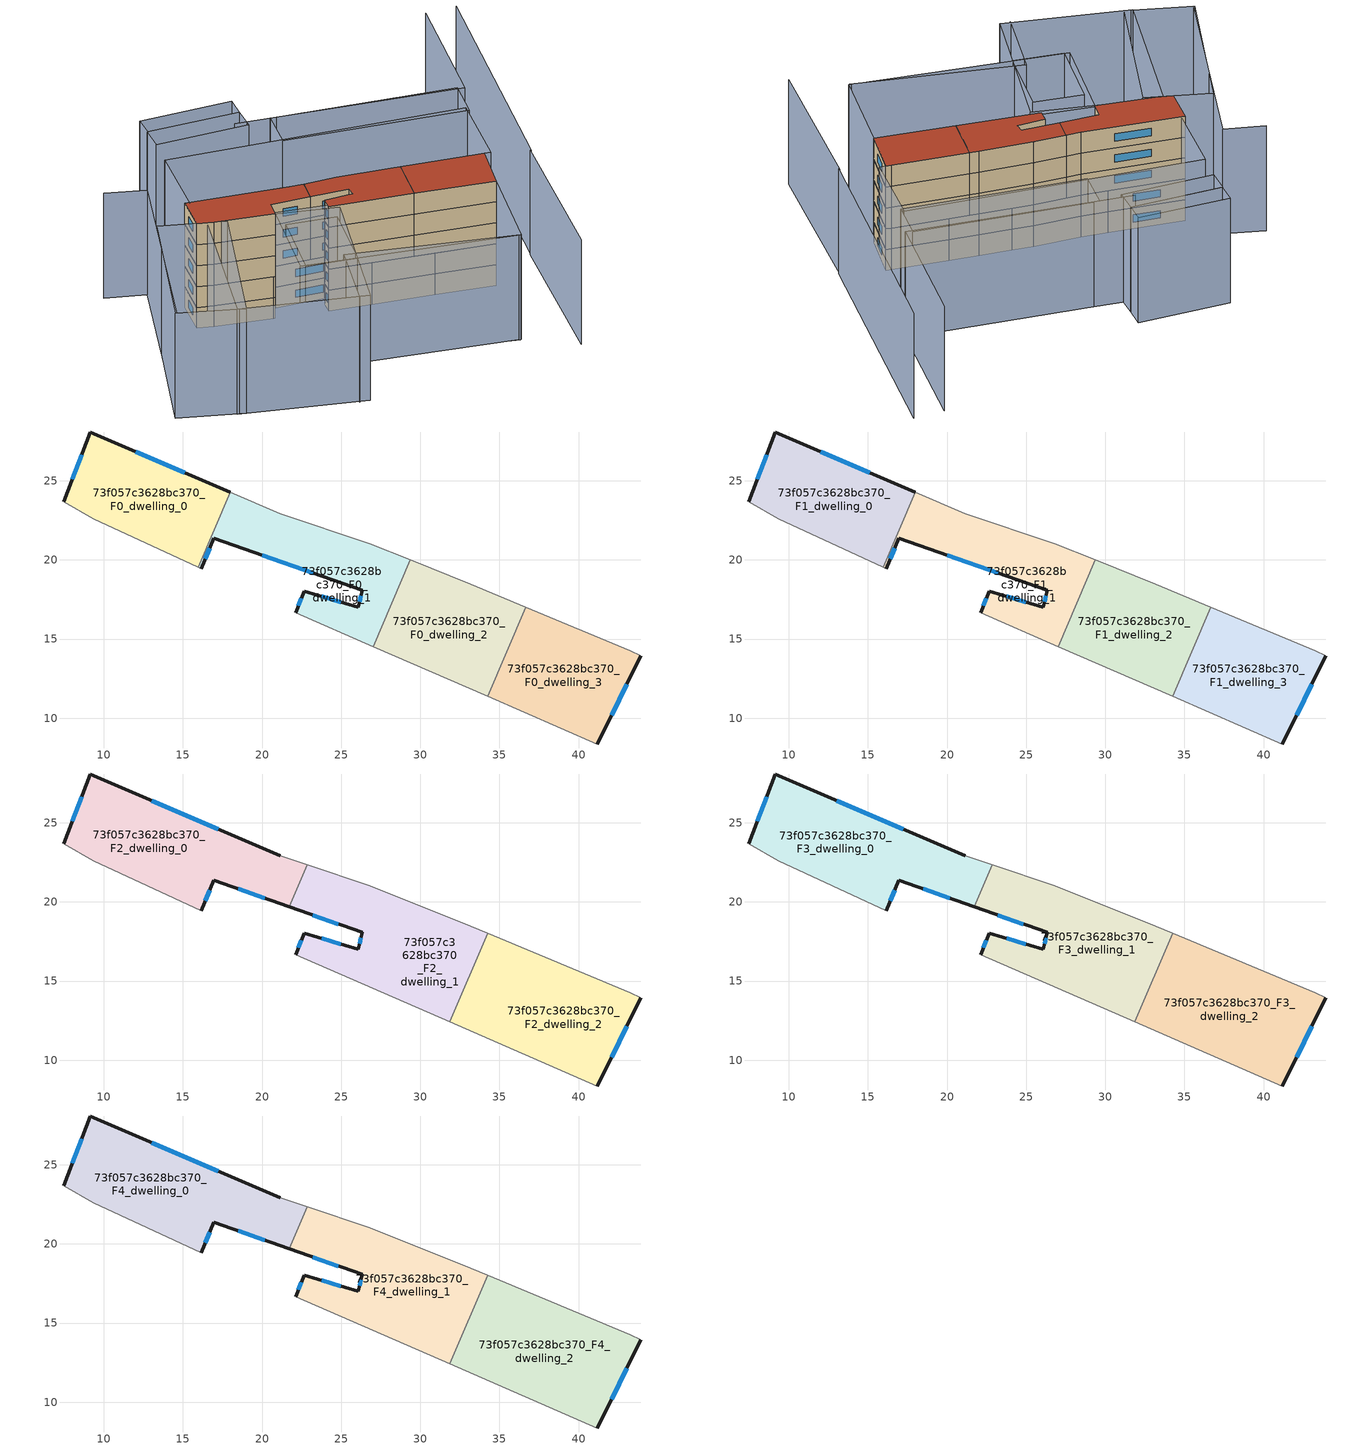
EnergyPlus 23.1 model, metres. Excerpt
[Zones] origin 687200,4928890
73f057c3628bc370_F0_dwelling_0
 floor ground (EU_floor_Construction): 17.98,24.29 15.96,19.54 9.32,22.6 7.47,23.66 9.14,28.08 z0
 wall outside (EU_wall_Construction): 17.98,24.29 9.14,28.08 7.47,23.66 z0:3
 wall to 73f057c3628bc370_F0_dwelling_1 (EU_wall_Construction): 15.96,19.54 17.98,24.29 z0:3
 wall adiabatic (EU_wall_Construction): 7.47,23.66 9.32,22.6 15.96,19.54 z0:3
 window (EU_Window_Construction): 15.11,25.52 12.02,26.84 / 8.6,26.64 8.01,25.09 z0.98:2.02
73f057c3628bc370_F0_dwelling_1
 floor ground (EU_floor_Construction): 26.81,21.02 29.36,19.99 27.02,14.52 22.13,16.65 22.65,18.03 26.09,17 26.32,18.07 16.96,21.37 16.17,19.45 15.96,19.54 17.98,24.29 21.14,22.93 z0
 wall outside (EU_wall_Construction): 16.17,19.45 16.96,21.37 26.32,18.07 26.09,17 22.65,18.03 22.13,16.65 z0:3
 wall adiabatic (EU_wall_Construction): 15.96,19.54 16.17,19.45 / 29.36,19.99 26.81,21.02 21.14,22.93 17.98,24.29 / 22.13,16.65 27.02,14.52 z0:3
 wall to 73f057c3628bc370_F0_dwelling_2 (EU_wall_Construction): 27.02,14.52 29.36,19.99 z0:3
 window (EU_Window_Construction): 20.01,20.29 23.28,19.14 / 16.43,20.07 16.71,20.74 / 22.48,17.58 22.3,17.1 / 24.98,17.33 23.77,17.69 / 26.25,17.72 26.17,17.34 z0.98:2.02
73f057c3628bc370_F0_dwelling_2
 floor ground (EU_floor_Construction): 36.65,17 34.26,11.38 27.02,14.52 29.36,19.99 33.17,18.46 z0
 wall adiabatic (EU_wall_Construction): 27.02,14.52 34.26,11.38 / 36.65,17 33.17,18.46 29.36,19.99 z0:3
 wall to 73f057c3628bc370_F0_dwelling_3 (EU_wall_Construction): 34.26,11.38 36.65,17 z0:3
73f057c3628bc370_F0_dwelling_3
 floor ground (EU_floor_Construction): 43.25,14.25 43.93,13.96 41.19,8.37 34.26,11.38 36.65,17 z0
 wall outside (EU_wall_Construction): 41.19,8.37 43.93,13.96 z0:3
 wall adiabatic (EU_wall_Construction): 34.26,11.38 41.19,8.37 / 43.93,13.96 43.25,14.25 36.65,17 z0:3
 window (EU_Window_Construction): 42.08,10.18 43.04,12.14 z0.98:2.02
73f057c3628bc370_F1_dwelling_0
 floor to 73f057c3628bc370_F0_dwelling_0 (EU_floor_Construction): 17.98,24.29 15.96,19.54 9.32,22.6 7.47,23.66 9.14,28.08 z3
 wall outside (EU_wall_Construction): 17.98,24.29 9.14,28.08 7.47,23.66 z3:6
 wall to 73f057c3628bc370_F1_dwelling_1 (EU_wall_Construction): 15.96,19.54 17.98,24.29 z3:6
 wall adiabatic (EU_wall_Construction): 7.47,23.66 9.32,22.6 15.96,19.54 z3:6
 window (EU_Window_Construction): 15.11,25.52 12.02,26.84 / 8.6,26.64 8.01,25.09 z3.98:5.02
73f057c3628bc370_F1_dwelling_1
 floor to 73f057c3628bc370_F0_dwelling_1 (EU_floor_Construction): 26.81,21.02 29.36,19.99 27.02,14.52 22.13,16.65 22.65,18.03 26.09,17 26.32,18.07 16.96,21.37 16.17,19.45 15.96,19.54 17.98,24.29 21.14,22.93 z3
 wall outside (EU_wall_Construction): 16.17,19.45 16.96,21.37 26.32,18.07 26.09,17 22.65,18.03 22.13,16.65 z3:6
 wall adiabatic (EU_wall_Construction): 15.96,19.54 16.17,19.45 / 29.36,19.99 26.81,21.02 21.14,22.93 17.98,24.29 / 22.13,16.65 27.02,14.52 z3:6
 wall to 73f057c3628bc370_F1_dwelling_2 (EU_wall_Construction): 27.02,14.52 29.36,19.99 z3:6
 window (EU_Window_Construction): 20.01,20.29 23.28,19.14 / 16.43,20.07 16.71,20.74 / 22.48,17.58 22.3,17.1 / 24.98,17.33 23.77,17.69 / 26.25,17.72 26.17,17.34 z3.98:5.02
73f057c3628bc370_F1_dwelling_2
 floor to 73f057c3628bc370_F0_dwelling_2 (EU_floor_Construction): 36.65,17 34.26,11.38 27.02,14.52 29.36,19.99 33.17,18.46 z3
 wall adiabatic (EU_wall_Construction): 27.02,14.52 34.26,11.38 / 36.65,17 33.17,18.46 29.36,19.99 z3:6
 wall to 73f057c3628bc370_F1_dwelling_3 (EU_wall_Construction): 34.26,11.38 36.65,17 z3:6
73f057c3628bc370_F1_dwelling_3
 floor to 73f057c3628bc370_F0_dwelling_3 (EU_floor_Construction): 43.25,14.25 43.93,13.96 41.19,8.37 34.26,11.38 36.65,17 z3
 wall outside (EU_wall_Construction): 41.19,8.37 43.93,13.96 z3:6
 wall adiabatic (EU_wall_Construction): 34.26,11.38 41.19,8.37 / 43.93,13.96 43.25,14.25 36.65,17 z3:6
 window (EU_Window_Construction): 42.08,10.18 43.04,12.14 z3.98:5.02
73f057c3628bc370_F2_dwelling_0
 floor to 73f057c3628bc370_F1_dwelling_0 (EU_floor_Construction): 17.98,24.28 15.96,19.54 9.32,22.6 7.47,23.66 9.14,28.08 z6
 floor to 73f057c3628bc370_F1_dwelling_1 (EU_floor_Construction): 22.85,22.35 21.71,19.69 16.96,21.37 16.17,19.45 15.96,19.54 17.98,24.28 21.14,22.93 z6
 wall outside (EU_wall_Construction): 21.14,22.93 9.14,28.08 7.47,23.66 / 16.17,19.45 16.96,21.37 21.71,19.69 z6:9
 wall adiabatic (EU_wall_Construction): 7.47,23.66 9.32,22.6 16.17,19.45 / 22.85,22.35 21.14,22.93 z6:9
 wall to 73f057c3628bc370_F2_dwelling_1 (EU_wall_Construction): 21.71,19.69 22.85,22.35 z6:9
 window (EU_Window_Construction): 8.6,26.64 8.01,25.09 / 17.24,24.6 13.05,26.4 / 18.51,20.82 20.17,20.24 / 16.43,20.07 16.71,20.74 z6.98:8.02
73f057c3628bc370_F2_dwelling_1
 floor to 73f057c3628bc370_F1_dwelling_1 (EU_floor_Construction): 29.36,19.99 27.02,14.52 22.13,16.65 22.65,18.03 26.09,17 26.32,18.07 21.71,19.69 22.85,22.35 26.81,21.02 z6
 floor to 73f057c3628bc370_F1_dwelling_2 (EU_floor_Construction): 33.17,18.46 34.25,18.01 31.87,12.42 27.02,14.52 29.36,19.99 z6
 wall outside (EU_wall_Construction): 21.71,19.69 26.32,18.07 26.09,17 22.65,18.03 22.13,16.65 z6:9
 wall adiabatic (EU_wall_Construction): 34.25,18.01 33.17,18.46 26.81,21.02 22.85,22.35 / 22.13,16.65 31.86,12.42 z6:9
 wall to 73f057c3628bc370_F2_dwelling_2 (EU_wall_Construction): 31.86,12.42 34.25,18.01 z6:9
 window (EU_Window_Construction): 23.21,19.16 24.82,18.6 / 22.48,17.58 22.3,17.1 / 24.98,17.33 23.77,17.69 / 26.25,17.72 26.17,17.34 z6.98:8.02
73f057c3628bc370_F2_dwelling_2
 floor to 73f057c3628bc370_F1_dwelling_2 (EU_floor_Construction): 36.65,17 34.26,11.38 31.87,12.42 34.25,18.01 z6
 floor to 73f057c3628bc370_F1_dwelling_3 (EU_floor_Construction): 43.25,14.25 43.93,13.96 41.19,8.37 34.26,11.38 36.65,17 z6
 wall outside (EU_wall_Construction): 41.19,8.37 43.93,13.96 z6:9
 wall adiabatic (EU_wall_Construction): 31.86,12.42 41.19,8.37 / 43.93,13.96 43.25,14.25 34.25,18.01 z6:9
 window (EU_Window_Construction): 42.08,10.18 43.04,12.14 z6.98:8.02
73f057c3628bc370_F3_dwelling_0
 floor to 73f057c3628bc370_F2_dwelling_0 (EU_floor_Construction): 21.14,22.93 22.85,22.35 21.71,19.69 16.96,21.37 16.17,19.45 9.32,22.6 7.47,23.66 9.14,28.08 z9
 wall outside (EU_wall_Construction): 21.14,22.93 9.14,28.08 7.47,23.66 / 16.17,19.45 16.96,21.37 21.71,19.69 z9:12
 wall adiabatic (EU_wall_Construction): 7.47,23.66 9.32,22.6 16.17,19.45 / 22.85,22.35 21.14,22.93 z9:12
 wall to 73f057c3628bc370_F3_dwelling_1 (EU_wall_Construction): 21.71,19.69 22.85,22.35 z9:12
 window (EU_Window_Construction): 8.6,26.64 8.01,25.09 / 17.24,24.6 13.05,26.4 / 18.51,20.82 20.17,20.24 / 16.43,20.07 16.71,20.74 z9.98:11.02
73f057c3628bc370_F3_dwelling_1
 floor to 73f057c3628bc370_F2_dwelling_1 (EU_floor_Construction): 33.17,18.46 34.25,18.01 31.86,12.42 22.13,16.65 22.65,18.03 26.09,17 26.32,18.07 21.71,19.69 22.85,22.35 26.81,21.02 z9
 wall outside (EU_wall_Construction): 21.71,19.69 26.32,18.07 26.09,17 22.65,18.03 22.13,16.65 z9:12
 wall adiabatic (EU_wall_Construction): 34.25,18.01 33.17,18.46 26.81,21.02 22.85,22.35 / 22.13,16.65 31.86,12.42 z9:12
 wall to 73f057c3628bc370_F3_dwelling_2 (EU_wall_Construction): 31.86,12.42 34.25,18.01 z9:12
 window (EU_Window_Construction): 23.21,19.16 24.82,18.6 / 22.48,17.58 22.3,17.1 / 24.98,17.33 23.77,17.69 / 26.25,17.72 26.17,17.34 z9.98:11.02
73f057c3628bc370_F3_dwelling_2
 floor to 73f057c3628bc370_F2_dwelling_2 (EU_floor_Construction): 43.25,14.25 43.93,13.96 41.19,8.37 31.86,12.42 34.25,18.01 z9
 wall outside (EU_wall_Construction): 41.19,8.37 43.93,13.96 z9:12
 wall adiabatic (EU_wall_Construction): 31.86,12.42 41.19,8.37 / 43.93,13.96 43.25,14.25 34.25,18.01 z9:12
 window (EU_Window_Construction): 42.08,10.18 43.04,12.14 z9.98:11.02
73f057c3628bc370_F4_dwelling_0
 floor to 73f057c3628bc370_F3_dwelling_0 (EU_floor_Construction): 21.14,22.93 22.85,22.35 21.71,19.69 16.96,21.37 16.17,19.45 9.32,22.6 7.47,23.66 9.14,28.08 z12
 wall outside (EU_wall_Construction): 21.14,22.93 9.14,28.08 7.47,23.66 / 16.17,19.45 16.96,21.37 21.71,19.69 z12:15
 wall adiabatic (EU_wall_Construction): 7.47,23.66 9.32,22.6 16.17,19.45 / 22.85,22.35 21.14,22.93 z12:15
 wall to 73f057c3628bc370_F4_dwelling_1 (EU_wall_Construction): 21.71,19.69 22.85,22.35 z12:15
 window (EU_Window_Construction): 8.6,26.64 8.01,25.09 / 17.24,24.6 13.05,26.4 / 18.51,20.82 20.17,20.24 / 16.43,20.07 16.71,20.74 z12.98:14.02
 roof outside (EU_roof_Construction): 21.71,19.69 22.85,22.35 21.14,22.93 9.14,28.08 7.47,23.66 9.32,22.6 16.17,19.45 16.96,21.37 z15
73f057c3628bc370_F4_dwelling_1
 floor to 73f057c3628bc370_F3_dwelling_1 (EU_floor_Construction): 33.17,18.46 34.25,18.01 31.86,12.42 22.13,16.65 22.65,18.03 26.09,17 26.32,18.07 21.71,19.69 22.85,22.35 26.81,21.02 z12
 wall outside (EU_wall_Construction): 21.71,19.69 26.32,18.07 26.09,17 22.65,18.03 22.13,16.65 z12:15
 wall adiabatic (EU_wall_Construction): 34.25,18.01 33.17,18.46 26.81,21.02 22.85,22.35 / 22.13,16.65 31.86,12.42 z12:15
 wall to 73f057c3628bc370_F4_dwelling_2 (EU_wall_Construction): 31.86,12.42 34.25,18.01 z12:15
 window (EU_Window_Construction): 23.21,19.16 24.82,18.6 / 22.48,17.58 22.3,17.1 / 24.98,17.33 23.77,17.69 / 26.25,17.72 26.17,17.34 z12.98:14.02
 roof outside (EU_roof_Construction): 31.86,12.42 34.25,18.01 33.17,18.46 26.81,21.02 22.85,22.35 21.71,19.69 26.32,18.07 26.09,17 22.65,18.03 22.13,16.65 z15
73f057c3628bc370_F4_dwelling_2
 floor to 73f057c3628bc370_F3_dwelling_2 (EU_floor_Construction): 43.25,14.25 43.93,13.96 41.19,8.37 31.86,12.42 34.25,18.01 z12
 wall outside (EU_wall_Construction): 41.19,8.37 43.93,13.96 z12:15
 wall adiabatic (EU_wall_Construction): 31.86,12.42 41.19,8.37 / 43.93,13.96 43.25,14.25 34.25,18.01 z12:15
 window (EU_Window_Construction): 42.08,10.18 43.04,12.14 z12.98:14.02
 roof outside (EU_roof_Construction): 41.19,8.37 43.93,13.96 43.25,14.25 34.25,18.01 31.86,12.42 z15
shading: 41.1,-8.01 48.61,11.02 / 12.5,-1.13 16.9,7.34 / 16.9,7.34 36.08,-2.62 / 2.95,35.85 7.47,33.09 / 7.47,33.09 -6.63,10.05 / 48.68,10.87 61.5,41 / 57.69,42.09 51.12,26.54 / 51.12,26.54 24.71,37.71 / 36.19,-2.66 11.24,8.67 / 11.24,8.67 16.25,19.7 / 16.25,19.7 41.19,8.37 / 41.19,8.37 36.19,-2.66 / 13.8,-1.54 -0.53,6.13 / -0.53,6.13 8.73,23.43 / 8.73,23.43 23.06,15.76 / 23.06,15.76 13.8,-1.54 / 15.64,16.84 21.49,14.23 / 21.49,14.23 17.68,5.69 / 17.68,5.69 11.83,8.3 / 11.83,8.3 15.64,16.84 / -6.82,10.13 3.42,26.33 / 3.42,26.33 10.65,21.76 / 10.65,21.76 0.41,5.56 / 0.41,5.56 -6.82,10.13 / 28.78,35.98 50.37,27.11 / 50.37,27.11 48.43,22.37 / 48.43,22.37 26.83,31.25 / 26.83,31.25 28.78,35.98 / 13.17,36.85 48.38,23.05 / 48.38,23.05 44.7,13.66 / 44.7,13.66 9.49,27.46 / 9.49,27.46 13.17,36.85 / 25.87,36.56 14.57,40.13 / 14.57,40.13 15.46,42.94 / 15.46,42.94 26.76,39.37 / 26.76,39.37 25.87,36.56 / 26.71,39.35 15.48,42.94 / 15.48,42.94 16.26,45.37 / 16.26,45.37 27.49,41.78 / 27.49,41.78 26.71,39.35 z0:15
[Building]
EU S2 Campaign: North Axis=0; Terrain=City; Solar Distribution=FullExterior
[Site:Location]
Bologna: Latitude=44.5; Longitude=11.25; Time Zone=1; Elevation=37
[SizingPeriod:WeatherFileDays]
AnnualSizingPeriod: Begin Month=1; Begin Day of Month=1; End Month=12; End Day of Month=31; Day of Week for Start Day=Monday; Use Weather File Daylight Saving Period=No; Use Weather File Rain and Snow Indicators=No
[MATERIAL]
EU_InternalMass_Material: Roughness=MediumRough; Thickness=0.1; Conductivity=1; Density=1800; Specific Heat=900; Thermal Absorptance=0.9; Solar Absorptance=0.7; Visible Absorptance=0.7
[MATERIAL:NOMASS] Roughness=MediumRough; Thermal Absorptance=0.9; Solar Absorptance=0.7; Visible Absorptance=0.7
Name | Thermal Resistance
EU_wall_NoMass | 0.905828
EU_roof_NoMass | 0.37593
EU_floor_NoMass | 0.67114
[WINDOWMATERIAL:SIMPLEGLAZINGSYSTEM]
EU_Window_SimpleGlazing: UFactor=4.52486; Solar Heat Gain Coefficient=0.85; Visible Transmittance=0.85
[CONSTRUCTION]
EU_wall_Construction: EU_wall_NoMass
EU_roof_Construction: EU_roof_NoMass
EU_floor_Construction: EU_floor_NoMass
EU_Window_Construction: EU_Window_SimpleGlazing
EU_InternalMass_Construction: EU_InternalMass_Material
[ZONE] Type=1; Multiplier=1; Ceiling Height=autocalculate; Floor Area=autocalculate; Part of Total Floor Area=Yes
Name | Volume
73f057c3628bc370_F0_dwelling_0; 73f057c3628bc370_F1_dwelling_0 | 142.961
73f057c3628bc370_F2_dwelling_0; 73f057c3628bc370_F3_dwelling_0; 73f057c3628bc370_F4_dwelling_0; 73f057c3628bc370_F2_dwelling_1; 73f057c3628bc370_F3_dwelling_1; 73f057c3628bc370_F4_dwelling_1 | 190.606
73f057c3628bc370_F0_dwelling_1; 73f057c3628bc370_F1_dwelling_1 | 142.949
73f057c3628bc370_F0_dwelling_2; 73f057c3628bc370_F1_dwelling_2 | 142.964
73f057c3628bc370_F2_dwelling_2; 73f057c3628bc370_F3_dwelling_2; 73f057c3628bc370_F4_dwelling_2 | 190.623
73f057c3628bc370_F0_dwelling_3; 73f057c3628bc370_F1_dwelling_3 | 142.948
[INTERNALMASS] Construction=EU_InternalMass_Construction
Name | Zone or ZoneList | Surface Area
73f057c3628bc370_F0_dwelling_0_EU_InternalMass | 73f057c3628bc370_F0_dwelling_0 | 47.6538
73f057c3628bc370_F0_dwelling_1_EU_InternalMass | 73f057c3628bc370_F0_dwelling_1 | 47.6499
73f057c3628bc370_F0_dwelling_2_EU_InternalMass | 73f057c3628bc370_F0_dwelling_2 | 47.6547
73f057c3628bc370_F0_dwelling_3_EU_InternalMass | 73f057c3628bc370_F0_dwelling_3 | 47.6493
73f057c3628bc370_F1_dwelling_0_EU_InternalMass | 73f057c3628bc370_F1_dwelling_0 | 47.6538
73f057c3628bc370_F1_dwelling_1_EU_InternalMass | 73f057c3628bc370_F1_dwelling_1 | 47.6499
73f057c3628bc370_F1_dwelling_2_EU_InternalMass | 73f057c3628bc370_F1_dwelling_2 | 47.6547
73f057c3628bc370_F1_dwelling_3_EU_InternalMass | 73f057c3628bc370_F1_dwelling_3 | 47.6493
73f057c3628bc370_F2_dwelling_0_EU_InternalMass | 73f057c3628bc370_F2_dwelling_0 | 63.535
73f057c3628bc370_F2_dwelling_1_EU_InternalMass | 73f057c3628bc370_F2_dwelling_1 | 63.5354
73f057c3628bc370_F2_dwelling_2_EU_InternalMass | 73f057c3628bc370_F2_dwelling_2 | 63.5406
73f057c3628bc370_F3_dwelling_0_EU_InternalMass | 73f057c3628bc370_F3_dwelling_0 | 63.535
73f057c3628bc370_F3_dwelling_1_EU_InternalMass | 73f057c3628bc370_F3_dwelling_1 | 63.5354
73f057c3628bc370_F3_dwelling_2_EU_InternalMass | 73f057c3628bc370_F3_dwelling_2 | 63.5406
73f057c3628bc370_F4_dwelling_0_EU_InternalMass | 73f057c3628bc370_F4_dwelling_0 | 63.535
73f057c3628bc370_F4_dwelling_1_EU_InternalMass | 73f057c3628bc370_F4_dwelling_1 | 63.5354
73f057c3628bc370_F4_dwelling_2_EU_InternalMass | 73f057c3628bc370_F4_dwelling_2 | 63.5406
[OTHEREQUIPMENT] Fuel Type=Electricity; Design Level Calculation Method=Watts/Area; Power per Zone Floor Area=1; Fraction Latent=0; Fraction Radiant=0; Fraction Lost=0; Carbon Dioxide Generation Rate=0; EndUse Subcategory=EU_Step8_InternalGains
Name | Zone or ZoneList or Space or SpaceList | Schedule
EU_Step8_InternalGain_73f057c3628bc370_F0_dwelling_0_f000 | 73f057c3628bc370_F0_dwelling_0 | EU_Step8_GainSchedule_73f057c3628bc370_F0_dwelling_0_f000
EU_Step8_InternalGain_73f057c3628bc370_F0_dwelling_1_f000 | 73f057c3628bc370_F0_dwelling_1 | EU_Step8_GainSchedule_73f057c3628bc370_F0_dwelling_1_f000
EU_Step8_InternalGain_73f057c3628bc370_F0_dwelling_2_f000 | 73f057c3628bc370_F0_dwelling_2 | EU_Step8_GainSchedule_73f057c3628bc370_F0_dwelling_2_f000
EU_Step8_InternalGain_73f057c3628bc370_F0_dwelling_3_f000 | 73f057c3628bc370_F0_dwelling_3 | EU_Step8_GainSchedule_73f057c3628bc370_F0_dwelling_3_f000
EU_Step8_InternalGain_73f057c3628bc370_F1_dwelling_0_f000 | 73f057c3628bc370_F1_dwelling_0 | EU_Step8_GainSchedule_73f057c3628bc370_F1_dwelling_0_f000
EU_Step8_InternalGain_73f057c3628bc370_F1_dwelling_1_f000 | 73f057c3628bc370_F1_dwelling_1 | EU_Step8_GainSchedule_73f057c3628bc370_F1_dwelling_1_f000
EU_Step8_InternalGain_73f057c3628bc370_F1_dwelling_2_f000 | 73f057c3628bc370_F1_dwelling_2 | EU_Step8_GainSchedule_73f057c3628bc370_F1_dwelling_2_f000
EU_Step8_InternalGain_73f057c3628bc370_F1_dwelling_3_f000 | 73f057c3628bc370_F1_dwelling_3 | EU_Step8_GainSchedule_73f057c3628bc370_F1_dwelling_3_f000
EU_Step8_InternalGain_73f057c3628bc370_F2_dwelling_0_f000 | 73f057c3628bc370_F2_dwelling_0 | EU_Step8_GainSchedule_73f057c3628bc370_F2_dwelling_0_f000
EU_Step8_InternalGain_73f057c3628bc370_F2_dwelling_1_f000 | 73f057c3628bc370_F2_dwelling_1 | EU_Step8_GainSchedule_73f057c3628bc370_F2_dwelling_1_f000
EU_Step8_InternalGain_73f057c3628bc370_F2_dwelling_2_f000 | 73f057c3628bc370_F2_dwelling_2 | EU_Step8_GainSchedule_73f057c3628bc370_F2_dwelling_2_f000
EU_Step8_InternalGain_73f057c3628bc370_F3_dwelling_0_f000 | 73f057c3628bc370_F3_dwelling_0 | EU_Step8_GainSchedule_73f057c3628bc370_F3_dwelling_0_f000
EU_Step8_InternalGain_73f057c3628bc370_F3_dwelling_1_f000 | 73f057c3628bc370_F3_dwelling_1 | EU_Step8_GainSchedule_73f057c3628bc370_F3_dwelling_1_f000
EU_Step8_InternalGain_73f057c3628bc370_F3_dwelling_2_f000 | 73f057c3628bc370_F3_dwelling_2 | EU_Step8_GainSchedule_73f057c3628bc370_F3_dwelling_2_f000
EU_Step8_InternalGain_73f057c3628bc370_F4_dwelling_0_f000 | 73f057c3628bc370_F4_dwelling_0 | EU_Step8_GainSchedule_73f057c3628bc370_F4_dwelling_0_f000
EU_Step8_InternalGain_73f057c3628bc370_F4_dwelling_1_f000 | 73f057c3628bc370_F4_dwelling_1 | EU_Step8_GainSchedule_73f057c3628bc370_F4_dwelling_1_f000
EU_Step8_InternalGain_73f057c3628bc370_F4_dwelling_2_f000 | 73f057c3628bc370_F4_dwelling_2 | EU_Step8_GainSchedule_73f057c3628bc370_F4_dwelling_2_f000
[ZONEVENTILATION:DESIGNFLOWRATE] Schedule=EU_AlwaysOn; Design Flow Rate Calculation Method=AirChanges/Hour; Air Changes per Hour=0.73129; Ventilation Type=Natural; Fan Pressure Rise=0; Fan Total Efficiency=1; Constant Term Coefficient=1; Temperature Term Coefficient=0; Velocity Term Coefficient=0; Velocity Squared Term Coefficient=0; Minimum Indoor Temperature=-100; Maximum Indoor Temperature=100; Delta Temperature=-100; Minimum Outdoor Temperature=-100; Maximum Outdoor Temperature=100; Maximum Wind Speed=40
Name | Zone or ZoneList or Space or SpaceList
EU_ConstantAir_73f057c3628bc370_F0_dwelling_0 | 73f057c3628bc370_F0_dwelling_0
EU_ConstantAir_73f057c3628bc370_F0_dwelling_1 | 73f057c3628bc370_F0_dwelling_1
EU_ConstantAir_73f057c3628bc370_F0_dwelling_2 | 73f057c3628bc370_F0_dwelling_2
EU_ConstantAir_73f057c3628bc370_F0_dwelling_3 | 73f057c3628bc370_F0_dwelling_3
EU_ConstantAir_73f057c3628bc370_F1_dwelling_0 | 73f057c3628bc370_F1_dwelling_0
EU_ConstantAir_73f057c3628bc370_F1_dwelling_1 | 73f057c3628bc370_F1_dwelling_1
EU_ConstantAir_73f057c3628bc370_F1_dwelling_2 | 73f057c3628bc370_F1_dwelling_2
EU_ConstantAir_73f057c3628bc370_F1_dwelling_3 | 73f057c3628bc370_F1_dwelling_3
EU_ConstantAir_73f057c3628bc370_F2_dwelling_0 | 73f057c3628bc370_F2_dwelling_0
EU_ConstantAir_73f057c3628bc370_F2_dwelling_1 | 73f057c3628bc370_F2_dwelling_1
EU_ConstantAir_73f057c3628bc370_F2_dwelling_2 | 73f057c3628bc370_F2_dwelling_2
EU_ConstantAir_73f057c3628bc370_F3_dwelling_0 | 73f057c3628bc370_F3_dwelling_0
EU_ConstantAir_73f057c3628bc370_F3_dwelling_1 | 73f057c3628bc370_F3_dwelling_1
EU_ConstantAir_73f057c3628bc370_F3_dwelling_2 | 73f057c3628bc370_F3_dwelling_2
EU_ConstantAir_73f057c3628bc370_F4_dwelling_0 | 73f057c3628bc370_F4_dwelling_0
EU_ConstantAir_73f057c3628bc370_F4_dwelling_1 | 73f057c3628bc370_F4_dwelling_1
EU_ConstantAir_73f057c3628bc370_F4_dwelling_2 | 73f057c3628bc370_F4_dwelling_2
[HVACTEMPLATE:THERMOSTAT] Constant Heating Setpoint=20; Constant Cooling Setpoint=50
EU_HeatOnly_73f057c3628bc370_F0_dwelling_0; EU_HeatOnly_73f057c3628bc370_F0_dwelling_1; EU_HeatOnly_73f057c3628bc370_F0_dwelling_2; EU_HeatOnly_73f057c3628bc370_F0_dwelling_3; EU_HeatOnly_73f057c3628bc370_F1_dwelling_0; EU_HeatOnly_73f057c3628bc370_F1_dwelling_1; EU_HeatOnly_73f057c3628bc370_F1_dwelling_2; EU_HeatOnly_73f057c3628bc370_F1_dwelling_3; EU_HeatOnly_73f057c3628bc370_F2_dwelling_0; EU_HeatOnly_73f057c3628bc370_F2_dwelling_1; EU_HeatOnly_73f057c3628bc370_F2_dwelling_2; EU_HeatOnly_73f057c3628bc370_F3_dwelling_0; EU_HeatOnly_73f057c3628bc370_F3_dwelling_1; EU_HeatOnly_73f057c3628bc370_F3_dwelling_2; EU_HeatOnly_73f057c3628bc370_F4_dwelling_0; EU_HeatOnly_73f057c3628bc370_F4_dwelling_1; EU_HeatOnly_73f057c3628bc370_F4_dwelling_2
[HVACTEMPLATE:ZONE:IDEALLOADSAIRSYSTEM] System Availability Schedule=EU_AlwaysOn; Maximum Heating Supply Air Temperature=50; Minimum Cooling Supply Air Temperature=13; Maximum Heating Supply Air Humidity Ratio=0.0156; Minimum Cooling Supply Air Humidity Ratio=0.0077; Heating Limit=NoLimit; Cooling Limit=NoLimit; Heating Availability Schedule=EU_AlwaysOn; Cooling Availability Schedule=EU_CoolingOff; Dehumidification Control Type=ConstantSensibleHeatRatio; Cooling Sensible Heat Ratio=0.7; Dehumidification Setpoint=60; Humidification Control Type=None; Humidification Setpoint=30; Outdoor Air Method=None; Outdoor Air Flow Rate per Person=0.00944; Outdoor Air Flow Rate per Zone Floor Area=0; Outdoor Air Flow Rate per Zone=0; Demand Controlled Ventilation Type=None; Outdoor Air Economizer Type=NoEconomizer; Heat Recovery Type=None; Sensible Heat Recovery Effectiveness=0.7; Latent Heat Recovery Effectiveness=0.65
Name | Template Thermostat
73f057c3628bc370_F0_dwelling_0 | EU_HeatOnly_73f057c3628bc370_F0_dwelling_0
73f057c3628bc370_F0_dwelling_1 | EU_HeatOnly_73f057c3628bc370_F0_dwelling_1
73f057c3628bc370_F0_dwelling_2 | EU_HeatOnly_73f057c3628bc370_F0_dwelling_2
73f057c3628bc370_F0_dwelling_3 | EU_HeatOnly_73f057c3628bc370_F0_dwelling_3
73f057c3628bc370_F1_dwelling_0 | EU_HeatOnly_73f057c3628bc370_F1_dwelling_0
73f057c3628bc370_F1_dwelling_1 | EU_HeatOnly_73f057c3628bc370_F1_dwelling_1
73f057c3628bc370_F1_dwelling_2 | EU_HeatOnly_73f057c3628bc370_F1_dwelling_2
73f057c3628bc370_F1_dwelling_3 | EU_HeatOnly_73f057c3628bc370_F1_dwelling_3
73f057c3628bc370_F2_dwelling_0 | EU_HeatOnly_73f057c3628bc370_F2_dwelling_0
73f057c3628bc370_F2_dwelling_1 | EU_HeatOnly_73f057c3628bc370_F2_dwelling_1
73f057c3628bc370_F2_dwelling_2 | EU_HeatOnly_73f057c3628bc370_F2_dwelling_2
73f057c3628bc370_F3_dwelling_0 | EU_HeatOnly_73f057c3628bc370_F3_dwelling_0
73f057c3628bc370_F3_dwelling_1 | EU_HeatOnly_73f057c3628bc370_F3_dwelling_1
73f057c3628bc370_F3_dwelling_2 | EU_HeatOnly_73f057c3628bc370_F3_dwelling_2
73f057c3628bc370_F4_dwelling_0 | EU_HeatOnly_73f057c3628bc370_F4_dwelling_0
73f057c3628bc370_F4_dwelling_1 | EU_HeatOnly_73f057c3628bc370_F4_dwelling_1
73f057c3628bc370_F4_dwelling_2 | EU_HeatOnly_73f057c3628bc370_F4_dwelling_2
[SIZING:ZONE] Zone Cooling Design Supply Air Temperature Input Method=SupplyAirTemperature; Zone Cooling Design Supply Air Temperature=13; Zone Heating Design Supply Air Temperature Input Method=SupplyAirTemperature; Zone Heating Design Supply Air Temperature=50; Zone Cooling Design Supply Air Humidity Ratio=0.008; Zone Heating Design Supply Air Humidity Ratio=0.008; Cooling Design Air Flow Method=DesignDay; Cooling Design Air Flow Rate=0; Cooling Minimum Air Flow per Zone Floor Area=0.000762; Cooling Minimum Air Flow=0; Cooling Minimum Air Flow Fraction=0.2; Heating Design Air Flow Method=DesignDay; Heating Design Air Flow Rate=0; Heating Maximum Air Flow per Zone Floor Area=0.002032; Heating Maximum Air Flow=0.141576; Heating Maximum Air Flow Fraction=0.3; Account for Dedicated Outdoor Air System=No; Dedicated Outdoor Air System Control Strategy=NeutralSupplyAir; Dedicated Outdoor Air Low Setpoint Temperature for Design=autosize; Dedicated Outdoor Air High Setpoint Temperature for Design=autosize; Zone Load Sizing Method=Sensible Load Only No Latent Load; Zone Latent Cooling Design Supply Air Humidity Ratio Input Method=HumidityRatioDifference; Zone Cooling Design Supply Air Humidity Ratio Difference=0.005; Zone Latent Heating Design Supply Air Humidity Ratio Input Method=HumidityRatioDifference; Zone Humidification Design Supply Air Humidity Ratio Difference=0.005
73f057c3628bc370_F0_dwelling_0; 73f057c3628bc370_F0_dwelling_1; 73f057c3628bc370_F0_dwelling_2; 73f057c3628bc370_F0_dwelling_3; 73f057c3628bc370_F1_dwelling_0; 73f057c3628bc370_F1_dwelling_1; 73f057c3628bc370_F1_dwelling_2; 73f057c3628bc370_F1_dwelling_3; 73f057c3628bc370_F2_dwelling_0; 73f057c3628bc370_F2_dwelling_1; 73f057c3628bc370_F2_dwelling_2; 73f057c3628bc370_F3_dwelling_0; 73f057c3628bc370_F3_dwelling_1; 73f057c3628bc370_F3_dwelling_2; 73f057c3628bc370_F4_dwelling_0; 73f057c3628bc370_F4_dwelling_1; 73f057c3628bc370_F4_dwelling_2
[SCHEDULE:CONSTANT]
Name | Hourly Value
EU_AlwaysOn | 1
EU_CoolingOff | 0
[SCHEDULE:FILE] Column Number=1; Rows to Skip at Top=0; Number of Hours of Data=8760; Column Separator=Comma; Interpolate to Timestep=No; Minutes per Item=60; Adjust Schedule for Daylight Savings=Yes
Name | File
EU_Step8_GainSchedule_73f057c3628bc370_F0_dwelling_0_f000 | ../../schedules/73f057c3628bc370/73f057c3628bc370_F0_dwelling_0_f000_gain.csv
EU_Step8_GainSchedule_73f057c3628bc370_F0_dwelling_1_f000 | ../../schedules/73f057c3628bc370/73f057c3628bc370_F0_dwelling_1_f000_gain.csv
EU_Step8_GainSchedule_73f057c3628bc370_F0_dwelling_2_f000 | ../../schedules/73f057c3628bc370/73f057c3628bc370_F0_dwelling_2_f000_gain.csv
EU_Step8_GainSchedule_73f057c3628bc370_F0_dwelling_3_f000 | ../../schedules/73f057c3628bc370/73f057c3628bc370_F0_dwelling_3_f000_gain.csv
EU_Step8_GainSchedule_73f057c3628bc370_F1_dwelling_0_f000 | ../../schedules/73f057c3628bc370/73f057c3628bc370_F1_dwelling_0_f000_gain.csv
EU_Step8_GainSchedule_73f057c3628bc370_F1_dwelling_1_f000 | ../../schedules/73f057c3628bc370/73f057c3628bc370_F1_dwelling_1_f000_gain.csv
EU_Step8_GainSchedule_73f057c3628bc370_F1_dwelling_2_f000 | ../../schedules/73f057c3628bc370/73f057c3628bc370_F1_dwelling_2_f000_gain.csv
EU_Step8_GainSchedule_73f057c3628bc370_F1_dwelling_3_f000 | ../../schedules/73f057c3628bc370/73f057c3628bc370_F1_dwelling_3_f000_gain.csv
EU_Step8_GainSchedule_73f057c3628bc370_F2_dwelling_0_f000 | ../../schedules/73f057c3628bc370/73f057c3628bc370_F2_dwelling_0_f000_gain.csv
EU_Step8_GainSchedule_73f057c3628bc370_F2_dwelling_1_f000 | ../../schedules/73f057c3628bc370/73f057c3628bc370_F2_dwelling_1_f000_gain.csv
EU_Step8_GainSchedule_73f057c3628bc370_F2_dwelling_2_f000 | ../../schedules/73f057c3628bc370/73f057c3628bc370_F2_dwelling_2_f000_gain.csv
EU_Step8_GainSchedule_73f057c3628bc370_F3_dwelling_0_f000 | ../../schedules/73f057c3628bc370/73f057c3628bc370_F3_dwelling_0_f000_gain.csv
EU_Step8_GainSchedule_73f057c3628bc370_F3_dwelling_1_f000 | ../../schedules/73f057c3628bc370/73f057c3628bc370_F3_dwelling_1_f000_gain.csv
EU_Step8_GainSchedule_73f057c3628bc370_F3_dwelling_2_f000 | ../../schedules/73f057c3628bc370/73f057c3628bc370_F3_dwelling_2_f000_gain.csv
EU_Step8_GainSchedule_73f057c3628bc370_F4_dwelling_0_f000 | ../../schedules/73f057c3628bc370/73f057c3628bc370_F4_dwelling_0_f000_gain.csv
EU_Step8_GainSchedule_73f057c3628bc370_F4_dwelling_1_f000 | ../../schedules/73f057c3628bc370/73f057c3628bc370_F4_dwelling_1_f000_gain.csv
EU_Step8_GainSchedule_73f057c3628bc370_F4_dwelling_2_f000 | ../../schedules/73f057c3628bc370/73f057c3628bc370_F4_dwelling_2_f000_gain.csv
